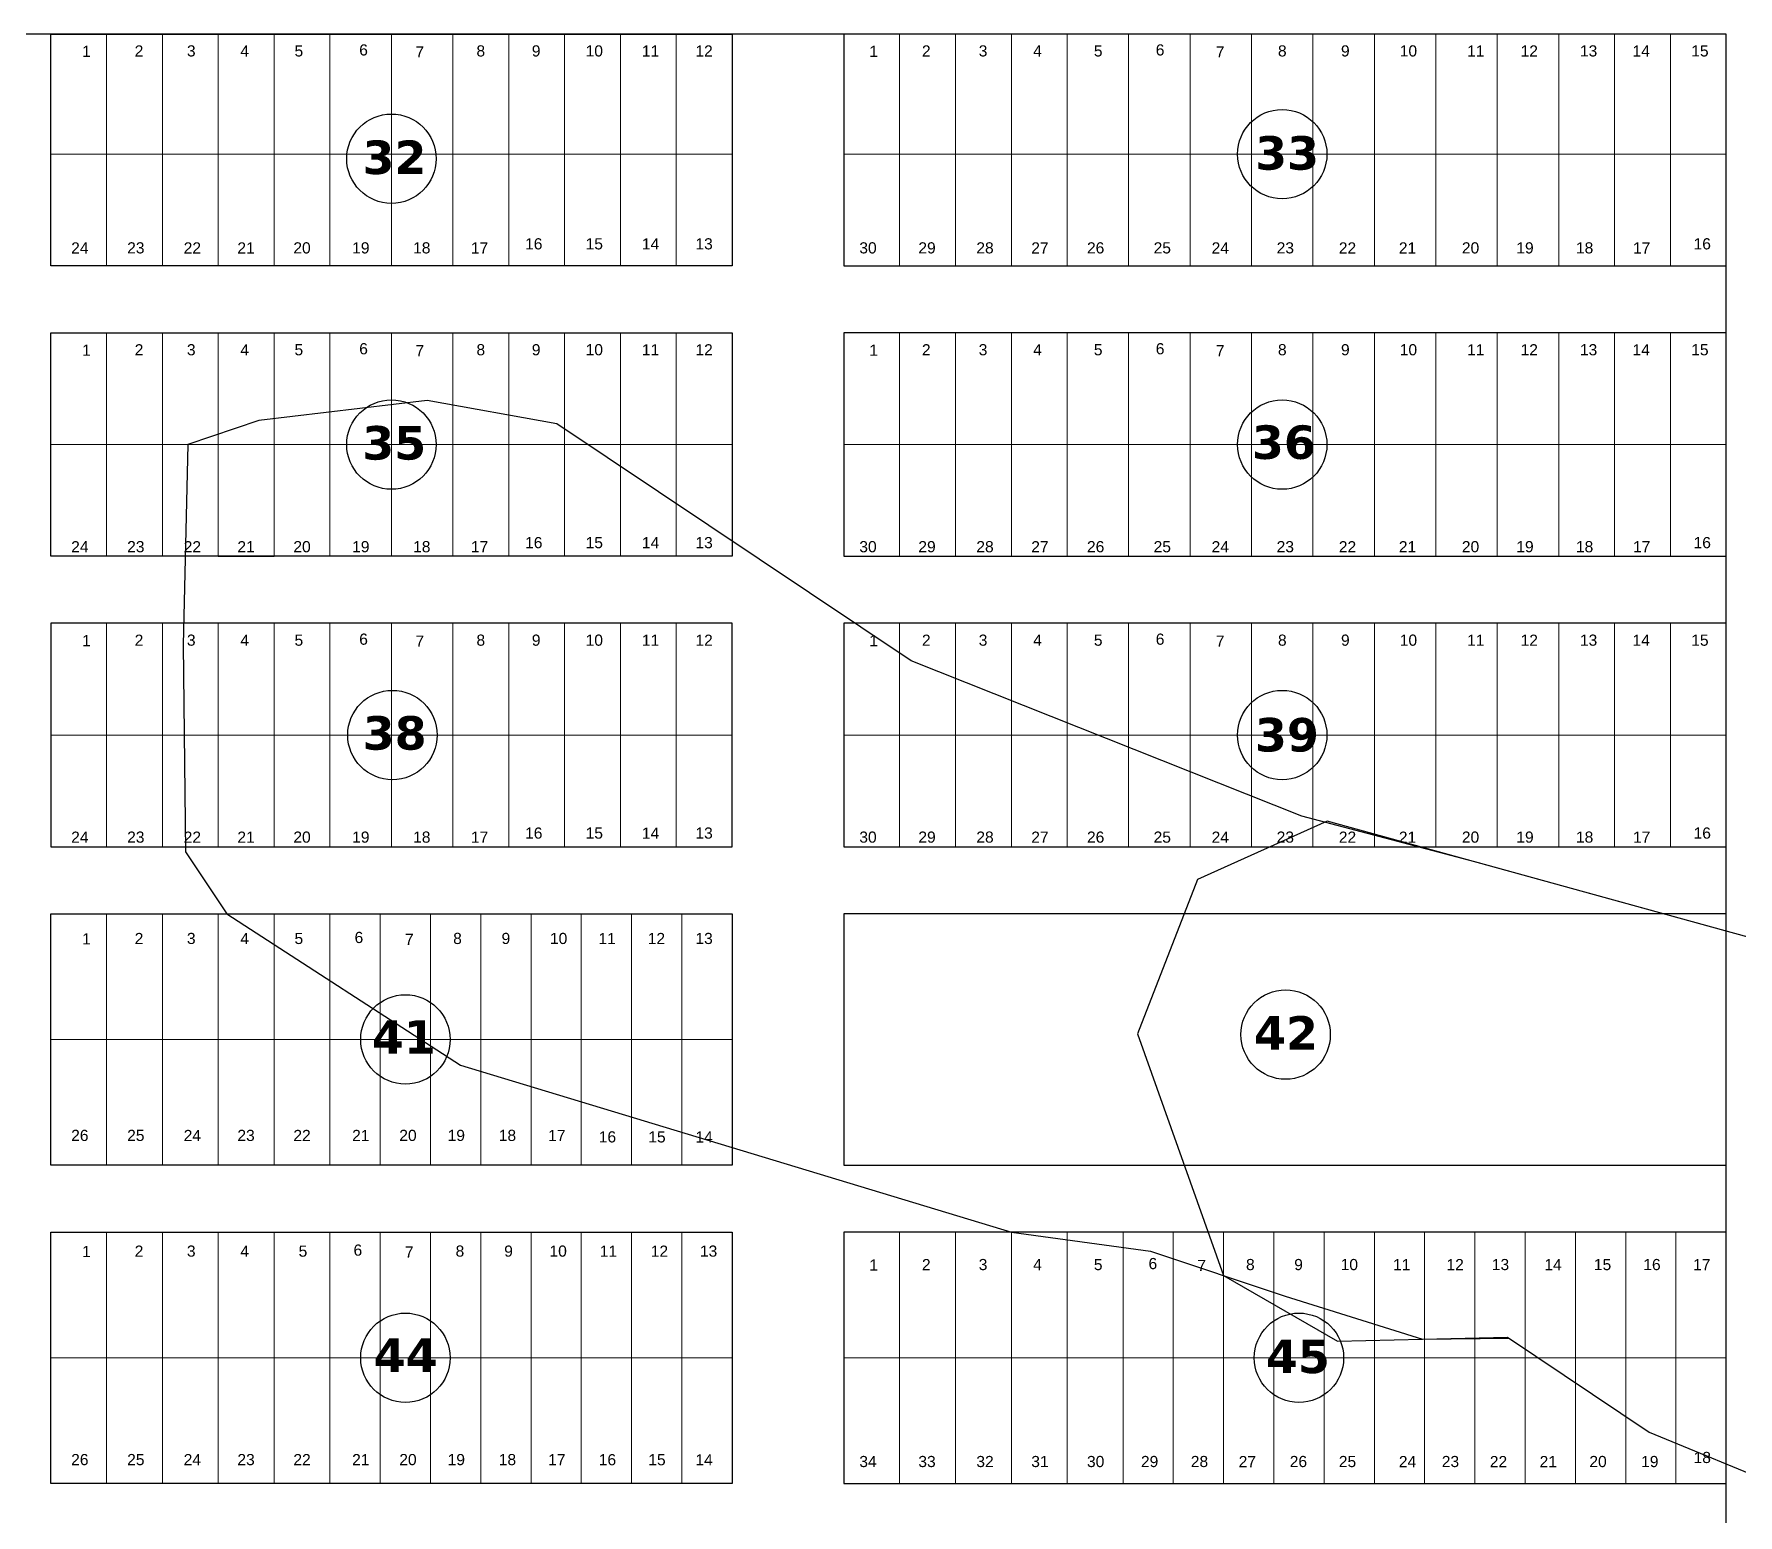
# Model space of a CAD drawing. Header units: millimetres. Extents: x 0 to 6558, y 60 to 10727.
# Drawn here: x 877 to 1182.1, y 8135 to 8400.1 of the extents above; entities that cross this region are included whole.
import ezdxf

# ---------------------------------------------------------------- set-up
doc = ezdxf.new("R2010")
doc.units = ezdxf.units.MM
for name, color, linetype, lineweight in [('0 LAGUNA', 140, 'Continuous', 30), ('0 N° DE PARCELA', 255, 'Continuous', 25), ('0 SIG - PARCELAS', 252, 'Continuous', 18)]:
    doc.layers.add(name, color=color, linetype=linetype, lineweight=lineweight)
for name, color, linetype in [('0 N° DE MANZANA', 255, 'Continuous'), ('0 SIG - CHACRAS', 253, 'Continuous'), ('0 SIG - MANZANAS', 253, 'Continuous')]:
    doc.layers.add(name, color=color, linetype=linetype)
doc.styles.get("Standard").update_dxf_attribs({"font": 'arial.ttf'})
doc.styles.add('STYLE1', font='arial.ttf')

msp = doc.modelspace()

# ---------------------------------------------------------------- linework, layer by layer
at = {"layer": '0 LAGUNA'}
for points in [[(1187.387, 8237.479), (1161.592, 8244.569), (1134.969, 8251.886), (1104.019, 8260.105), (1034.058, 8287.898), (970.598, 8330.332), (947.371, 8334.499), (917.225, 8330.936), (904.511, 8326.605), (903.665, 8290.736), (904.088, 8253.684), (911.514, 8242.605), (953.345, 8215.5), (1051.979, 8185.605), (1076.898, 8182.19), (1101.015, 8174.161), (1125.585, 8166.418), (1125.585, 8166.418), (1141.043, 8166.6)], [(1187.387, 8237.479), (1108.5, 8259.161), (1085.329, 8248.728), (1074.549, 8221.111), (1089.979, 8177.835), (1110.383, 8166.064), (1140.787, 8166.771), (1166.175, 8149.802), (1190.215, 8139.903)]]:
    msp.add_lwpolyline(points, dxfattribs=at)
at = {"layer": '0 N° DE MANZANA'}
for centre in [(940.979, 8377.795), (1100.479, 8378.605), (940.979, 8326.605), (1100.479, 8326.605), (941.154, 8274.605), (1100.479, 8274.605), (943.479, 8220.105), (1101.089, 8220.971), (943.479, 8163.105), (1103.479, 8163.105)]:
    msp.add_circle(centre, 8, dxfattribs=at)
at = {"layer": '0 N° DE PARCELA'}
msp.add_lwpolyline([(909.979, 8306.605), (919.979, 8306.605)], dxfattribs=at)
at = {"layer": '0 SIG - CHACRAS'}
msp.add_lwpolyline([(199.979, 7425.105), (1179.979, 7425.105), (1179.979, 8400.105), (199.979, 8400.105)], close=True, dxfattribs=at)
at = {"layer": '0 SIG - MANZANAS'}
for points in [[(879.979, 8400.105), (1001.979, 8400.105), (1001.979, 8358.605), (879.979, 8358.605)], [(1021.979, 8358.605), (1179.979, 8358.605), (1179.979, 8400.105), (1021.979, 8400.105)], [(879.979, 8346.605), (1001.979, 8346.605), (1001.979, 8306.605), (879.979, 8306.605)], [(1021.979, 8306.605), (1179.979, 8306.605), (1179.979, 8346.605), (1021.979, 8346.605)], [(879.979, 8254.605), (1001.979, 8254.605), (1001.979, 8294.605), (879.979, 8294.605)], [(1021.979, 8254.605), (1179.979, 8254.605), (1179.979, 8294.605), (1021.979, 8294.605)], [(879.979, 8242.605), (1001.979, 8242.605), (1001.979, 8197.605), (879.979, 8197.605)], [(1021.979, 8197.605), (1179.979, 8197.605), (1179.979, 8242.605), (1021.979, 8242.605)], [(879.979, 8185.605), (1001.979, 8185.605), (1001.979, 8140.605), (879.979, 8140.605)], [(1021.979, 8140.605), (1179.979, 8140.605), (1179.979, 8185.605), (1021.979, 8185.605)]]:
    msp.add_lwpolyline(points, close=True, dxfattribs=at)
at = {"layer": '0 SIG - PARCELAS'}
for points in [[(889.979, 8378.605), (879.979, 8378.605), (879.979, 8400.105), (889.979, 8400.105)], [(899.979, 8378.605), (889.979, 8378.605), (889.979, 8400.105), (899.979, 8400.105)], [(909.979, 8378.605), (899.979, 8378.605), (899.979, 8400.105), (909.979, 8400.105)], [(919.979, 8378.605), (909.979, 8378.605), (909.979, 8400.105), (919.979, 8400.105)], [(929.979, 8378.605), (919.979, 8378.605), (919.979, 8400.105), (929.979, 8400.105)], [(940.979, 8378.605), (929.979, 8378.605), (929.979, 8400.105), (940.979, 8400.105)], [(940.979, 8400.105), (951.979, 8400.105), (951.979, 8378.605), (940.979, 8378.605)], [(961.979, 8378.605), (951.979, 8378.605), (951.979, 8400.105), (961.979, 8400.105)], [(971.979, 8378.605), (961.979, 8378.605), (961.979, 8400.105), (971.979, 8400.105)], [(981.979, 8378.605), (971.979, 8378.605), (971.979, 8400.105), (981.979, 8400.105)], [(991.979, 8378.605), (981.979, 8378.605), (981.979, 8400.105), (991.979, 8400.105)], [(1001.979, 8378.605), (991.979, 8378.605), (991.979, 8400.105), (1001.979, 8400.105)], [(1031.979, 8378.605), (1021.979, 8378.605), (1021.979, 8400.105), (1031.979, 8400.105)], [(1041.979, 8378.605), (1031.979, 8378.605), (1031.979, 8400.105), (1041.979, 8400.105)], [(1051.979, 8378.605), (1041.979, 8378.605), (1041.979, 8400.105), (1051.979, 8400.105)], [(1061.979, 8378.605), (1051.979, 8378.605), (1051.979, 8400.105), (1061.979, 8400.105)], [(1072.979, 8378.605), (1061.979, 8378.605), (1061.979, 8400.105), (1072.979, 8400.105)], [(1083.979, 8378.605), (1072.979, 8378.605), (1072.979, 8400.105), (1083.979, 8400.105)], [(1094.979, 8378.605), (1083.979, 8378.605), (1083.979, 8400.105), (1094.979, 8400.105)], [(1105.979, 8378.605), (1094.979, 8378.605), (1094.979, 8400.105), (1105.979, 8400.105)], [(1116.979, 8378.605), (1105.979, 8378.605), (1105.979, 8400.105), (1116.979, 8400.105)], [(1127.979, 8378.605), (1116.979, 8378.605), (1116.979, 8400.105), (1127.979, 8400.105)], [(1138.979, 8378.605), (1127.979, 8378.605), (1127.979, 8400.105), (1138.979, 8400.105)], [(1149.979, 8378.605), (1138.979, 8378.605), (1138.979, 8400.105), (1149.979, 8400.105)], [(1159.979, 8378.605), (1149.979, 8378.605), (1149.979, 8400.105), (1159.979, 8400.105)], [(1169.979, 8378.605), (1159.979, 8378.605), (1159.979, 8400.105), (1169.979, 8400.105)], [(1179.979, 8378.605), (1169.979, 8378.605), (1169.979, 8400.105), (1179.979, 8400.105)], [(879.979, 8358.605), (889.979, 8358.605), (889.979, 8378.605), (879.979, 8378.605)], [(889.979, 8358.605), (899.979, 8358.605), (899.979, 8378.605), (889.979, 8378.605)], [(899.979, 8358.605), (909.979, 8358.605), (909.979, 8378.605), (899.979, 8378.605)], [(909.979, 8358.605), (919.979, 8358.605), (919.979, 8378.605), (909.979, 8378.605)], [(919.979, 8358.605), (929.979, 8358.605), (929.979, 8378.605), (919.979, 8378.605)], [(929.979, 8358.605), (940.979, 8358.605), (940.979, 8378.605), (929.979, 8378.605)], [(940.979, 8358.605), (951.979, 8358.605), (951.979, 8378.605), (940.979, 8378.605)], [(951.979, 8358.605), (961.979, 8358.605), (961.979, 8378.605), (951.979, 8378.605)], [(961.979, 8358.605), (971.979, 8358.605), (971.979, 8378.605), (961.979, 8378.605)], [(971.979, 8358.605), (981.979, 8358.605), (981.979, 8378.605), (971.979, 8378.605)], [(981.979, 8358.605), (991.979, 8358.605), (991.979, 8378.605), (981.979, 8378.605)], [(991.979, 8358.605), (1001.979, 8358.605), (1001.979, 8378.605), (991.979, 8378.605)], [(1021.979, 8358.605), (1031.979, 8358.605), (1031.979, 8378.605), (1021.979, 8378.605)], [(1031.979, 8358.605), (1041.979, 8358.605), (1041.979, 8378.605), (1031.979, 8378.605)], [(1041.979, 8358.605), (1051.979, 8358.605), (1051.979, 8378.605), (1041.979, 8378.605)], [(1051.979, 8358.605), (1061.979, 8358.605), (1061.979, 8378.605), (1051.979, 8378.605)], [(1061.979, 8358.605), (1072.979, 8358.605), (1072.979, 8378.605), (1061.979, 8378.605)], [(1072.979, 8358.605), (1083.979, 8358.605), (1083.979, 8378.605), (1072.979, 8378.605)], [(1083.979, 8358.605), (1094.979, 8358.605), (1094.979, 8378.605), (1083.979, 8378.605)], [(1094.979, 8358.605), (1105.979, 8358.605), (1105.979, 8378.605), (1094.979, 8378.605)], [(1105.979, 8358.605), (1116.979, 8358.605), (1116.979, 8378.605), (1105.979, 8378.605)], [(1116.979, 8358.605), (1127.979, 8358.605), (1127.979, 8378.605), (1116.979, 8378.605)], [(1127.979, 8358.605), (1138.979, 8358.605), (1138.979, 8378.605), (1127.979, 8378.605)], [(1138.979, 8358.605), (1149.979, 8358.605), (1149.979, 8378.605), (1138.979, 8378.605)], [(1149.979, 8358.605), (1159.979, 8358.605), (1159.979, 8378.605), (1149.979, 8378.605)], [(1159.979, 8358.605), (1169.979, 8358.605), (1169.979, 8378.605), (1159.979, 8378.605)], [(1169.979, 8358.605), (1179.979, 8358.605), (1179.979, 8378.605), (1169.979, 8378.605)], [(879.979, 8326.605), (889.979, 8326.605), (889.979, 8346.605), (879.979, 8346.605)], [(889.979, 8326.605), (899.979, 8326.605), (899.979, 8346.605), (889.979, 8346.605)], [(899.979, 8326.605), (909.979, 8326.605), (909.979, 8346.605), (899.979, 8346.605)], [(909.979, 8326.605), (919.979, 8326.605), (919.979, 8346.605), (909.979, 8346.605)], [(919.979, 8326.605), (929.979, 8326.605), (929.979, 8346.605), (919.979, 8346.605)], [(929.979, 8326.605), (940.979, 8326.605), (940.979, 8346.605), (929.979, 8346.605)], [(940.979, 8326.605), (951.979, 8326.605), (951.979, 8346.605), (940.979, 8346.605)], [(951.979, 8326.605), (961.979, 8326.605), (961.979, 8346.605), (951.979, 8346.605)], [(961.979, 8326.605), (971.979, 8326.605), (971.979, 8346.605), (961.979, 8346.605)], [(971.979, 8326.605), (981.979, 8326.605), (981.979, 8346.605), (971.979, 8346.605)], [(981.979, 8326.605), (991.979, 8326.605), (991.979, 8346.605), (981.979, 8346.605)], [(991.979, 8326.605), (1001.979, 8326.605), (1001.979, 8346.605), (991.979, 8346.605)], [(1021.979, 8326.605), (1031.979, 8326.605), (1031.979, 8346.605), (1021.979, 8346.605)], [(1031.979, 8326.605), (1041.979, 8326.605), (1041.979, 8346.605), (1031.979, 8346.605)], [(1041.979, 8326.605), (1051.979, 8326.605), (1051.979, 8346.605), (1041.979, 8346.605)], [(1051.979, 8326.605), (1061.979, 8326.605), (1061.979, 8346.605), (1051.979, 8346.605)], [(1061.979, 8326.605), (1072.979, 8326.605), (1072.979, 8346.605), (1061.979, 8346.605)], [(1072.979, 8326.605), (1083.979, 8326.605), (1083.979, 8346.605), (1072.979, 8346.605)], [(1083.979, 8326.605), (1094.979, 8326.605), (1094.979, 8346.605), (1083.979, 8346.605)], [(1094.979, 8326.605), (1105.979, 8326.605), (1105.979, 8346.605), (1094.979, 8346.605)], [(1105.979, 8326.605), (1116.979, 8326.605), (1116.979, 8346.605), (1105.979, 8346.605)], [(1116.979, 8326.605), (1127.979, 8326.605), (1127.979, 8346.605), (1116.979, 8346.605)], [(1127.979, 8326.605), (1138.979, 8326.605), (1138.979, 8346.605), (1127.979, 8346.605)], [(1138.979, 8326.605), (1149.979, 8326.605), (1149.979, 8346.605), (1138.979, 8346.605)], [(1149.979, 8326.605), (1159.979, 8326.605), (1159.979, 8346.605), (1149.979, 8346.605)], [(1159.979, 8326.605), (1169.979, 8326.605), (1169.979, 8346.605), (1159.979, 8346.605)], [(1169.979, 8326.605), (1179.979, 8326.605), (1179.979, 8346.605), (1169.979, 8346.605)], [(879.979, 8306.605), (889.979, 8306.605), (889.979, 8326.605), (879.979, 8326.605)], [(889.979, 8306.605), (899.979, 8306.605), (899.979, 8326.605), (889.979, 8326.605)], [(899.979, 8306.605), (909.979, 8306.605), (909.979, 8326.605), (899.979, 8326.605)], [(919.979, 8306.605), (929.979, 8306.605), (929.979, 8326.605), (919.979, 8326.605)], [(929.979, 8306.605), (940.979, 8306.605), (940.979, 8326.605), (929.979, 8326.605)], [(940.979, 8306.605), (951.979, 8306.605), (951.979, 8326.605), (940.979, 8326.605)], [(951.979, 8306.605), (961.979, 8306.605), (961.979, 8326.605), (951.979, 8326.605)], [(961.979, 8306.605), (971.979, 8306.605), (971.979, 8326.605), (961.979, 8326.605)], [(971.979, 8306.605), (981.979, 8306.605), (981.979, 8326.605), (971.979, 8326.605)], [(981.979, 8306.605), (991.979, 8306.605), (991.979, 8326.605), (981.979, 8326.605)], [(991.979, 8306.605), (1001.979, 8306.605), (1001.979, 8326.605), (991.979, 8326.605)], [(1021.979, 8306.605), (1031.979, 8306.605), (1031.979, 8326.605), (1021.979, 8326.605)], [(1031.979, 8306.605), (1041.979, 8306.605), (1041.979, 8326.605), (1031.979, 8326.605)], [(1041.979, 8306.605), (1051.979, 8306.605), (1051.979, 8326.605), (1041.979, 8326.605)], [(1051.979, 8306.605), (1061.979, 8306.605), (1061.979, 8326.605), (1051.979, 8326.605)], [(1061.979, 8306.605), (1072.979, 8306.605), (1072.979, 8326.605), (1061.979, 8326.605)], [(1072.979, 8306.605), (1083.979, 8306.605), (1083.979, 8326.605), (1072.979, 8326.605)], [(1083.979, 8306.605), (1094.979, 8306.605), (1094.979, 8326.605), (1083.979, 8326.605)], [(1094.979, 8306.605), (1105.979, 8306.605), (1105.979, 8326.605), (1094.979, 8326.605)], [(1105.979, 8306.605), (1116.979, 8306.605), (1116.979, 8326.605), (1105.979, 8326.605)], [(1116.979, 8306.605), (1127.979, 8306.605), (1127.979, 8326.605), (1116.979, 8326.605)], [(1127.979, 8306.605), (1138.979, 8306.605), (1138.979, 8326.605), (1127.979, 8326.605)], [(1138.979, 8306.605), (1149.979, 8306.605), (1149.979, 8326.605), (1138.979, 8326.605)], [(1149.979, 8306.605), (1159.979, 8306.605), (1159.979, 8326.605), (1149.979, 8326.605)], [(1159.979, 8306.605), (1169.979, 8306.605), (1169.979, 8326.605), (1159.979, 8326.605)], [(1169.979, 8306.605), (1179.979, 8306.605), (1179.979, 8326.605), (1169.979, 8326.605)], [(879.979, 8274.605), (889.979, 8274.605), (889.979, 8294.605), (879.979, 8294.605)], [(889.979, 8274.605), (899.979, 8274.605), (899.979, 8294.605), (889.979, 8294.605)], [(899.979, 8274.605), (909.979, 8274.605), (909.979, 8294.605), (899.979, 8294.605)], [(909.979, 8274.605), (919.979, 8274.605), (919.979, 8294.605), (909.979, 8294.605)], [(919.979, 8274.605), (929.979, 8274.605), (929.979, 8294.605), (919.979, 8294.605)], [(929.979, 8274.605), (940.979, 8274.605), (940.979, 8294.605), (929.979, 8294.605)], [(940.979, 8274.605), (951.979, 8274.605), (951.979, 8294.605), (940.979, 8294.605)], [(951.979, 8274.605), (961.979, 8274.605), (961.979, 8294.605), (951.979, 8294.605)], [(961.979, 8274.605), (971.979, 8274.605), (971.979, 8294.605), (961.979, 8294.605)], [(971.979, 8274.605), (981.979, 8274.605), (981.979, 8294.605), (971.979, 8294.605)], [(981.979, 8274.605), (991.979, 8274.605), (991.979, 8294.605), (981.979, 8294.605)], [(991.979, 8274.605), (1001.979, 8274.605), (1001.979, 8294.605), (991.979, 8294.605)], [(1021.979, 8274.605), (1031.979, 8274.605), (1031.979, 8294.605), (1021.979, 8294.605)], [(1031.979, 8274.605), (1041.979, 8274.605), (1041.979, 8294.605), (1031.979, 8294.605)], [(1041.979, 8274.605), (1051.979, 8274.605), (1051.979, 8294.605), (1041.979, 8294.605)], [(1051.979, 8274.605), (1061.979, 8274.605), (1061.979, 8294.605), (1051.979, 8294.605)], [(1061.979, 8274.605), (1072.979, 8274.605), (1072.979, 8294.605), (1061.979, 8294.605)], [(1072.979, 8274.605), (1083.979, 8274.605), (1083.979, 8294.605), (1072.979, 8294.605)], [(1083.979, 8274.605), (1094.979, 8274.605), (1094.979, 8294.605), (1083.979, 8294.605)], [(1094.979, 8274.605), (1105.979, 8274.605), (1105.979, 8294.605), (1094.979, 8294.605)], [(1105.979, 8274.605), (1116.979, 8274.605), (1116.979, 8294.605), (1105.979, 8294.605)], [(1116.979, 8274.605), (1127.979, 8274.605), (1127.979, 8294.605), (1116.979, 8294.605)], [(1127.979, 8274.605), (1138.979, 8274.605), (1138.979, 8294.605), (1127.979, 8294.605)], [(1138.979, 8274.605), (1149.979, 8274.605), (1149.979, 8294.605), (1138.979, 8294.605)], [(1149.979, 8274.605), (1159.979, 8274.605), (1159.979, 8294.605), (1149.979, 8294.605)], [(1159.979, 8274.605), (1169.979, 8274.605), (1169.979, 8294.605), (1159.979, 8294.605)], [(1169.979, 8274.605), (1179.979, 8274.605), (1179.979, 8294.605), (1169.979, 8294.605)], [(879.979, 8254.605), (889.979, 8254.605), (889.979, 8274.605), (879.979, 8274.605)], [(889.979, 8254.605), (899.979, 8254.605), (899.979, 8274.605), (889.979, 8274.605)], [(899.979, 8254.605), (909.979, 8254.605), (909.979, 8274.605), (899.979, 8274.605)], [(909.979, 8254.605), (919.979, 8254.605), (919.979, 8274.605), (909.979, 8274.605)], [(919.979, 8254.605), (929.979, 8254.605), (929.979, 8274.605), (919.979, 8274.605)], [(929.979, 8254.605), (940.979, 8254.605), (940.979, 8274.605), (929.979, 8274.605)], [(940.979, 8254.605), (951.979, 8254.605), (951.979, 8274.605), (940.979, 8274.605)], [(951.979, 8254.605), (961.979, 8254.605), (961.979, 8274.605), (951.979, 8274.605)], [(961.979, 8254.605), (971.979, 8254.605), (971.979, 8274.605), (961.979, 8274.605)], [(971.979, 8254.605), (981.979, 8254.605), (981.979, 8274.605), (971.979, 8274.605)], [(981.979, 8254.605), (991.979, 8254.605), (991.979, 8274.605), (981.979, 8274.605)], [(991.979, 8254.605), (1001.979, 8254.605), (1001.979, 8274.605), (991.979, 8274.605)], [(1021.979, 8254.605), (1031.979, 8254.605), (1031.979, 8274.605), (1021.979, 8274.605)], [(1031.979, 8254.605), (1041.979, 8254.605), (1041.979, 8274.605), (1031.979, 8274.605)], [(1041.979, 8254.605), (1051.979, 8254.605), (1051.979, 8274.605), (1041.979, 8274.605)], [(1051.979, 8254.605), (1061.979, 8254.605), (1061.979, 8274.605), (1051.979, 8274.605)], [(1061.979, 8254.605), (1072.979, 8254.605), (1072.979, 8274.605), (1061.979, 8274.605)], [(1072.979, 8254.605), (1083.979, 8254.605), (1083.979, 8274.605), (1072.979, 8274.605)], [(1083.979, 8254.605), (1094.979, 8254.605), (1094.979, 8274.605), (1083.979, 8274.605)], [(1094.979, 8254.605), (1105.979, 8254.605), (1105.979, 8274.605), (1094.979, 8274.605)], [(1105.979, 8254.605), (1116.979, 8254.605), (1116.979, 8274.605), (1105.979, 8274.605)], [(1116.979, 8254.605), (1127.979, 8254.605), (1127.979, 8274.605), (1116.979, 8274.605)], [(1127.979, 8254.605), (1138.979, 8254.605), (1138.979, 8274.605), (1127.979, 8274.605)], [(1138.979, 8254.605), (1149.979, 8254.605), (1149.979, 8274.605), (1138.979, 8274.605)], [(1149.979, 8254.605), (1159.979, 8254.605), (1159.979, 8274.605), (1149.979, 8274.605)], [(1159.979, 8254.605), (1169.979, 8254.605), (1169.979, 8274.605), (1159.979, 8274.605)], [(1169.979, 8254.605), (1179.979, 8254.605), (1179.979, 8274.605), (1169.979, 8274.605)], [(879.979, 8220.105), (889.979, 8220.105), (889.979, 8242.605), (879.979, 8242.605)], [(889.979, 8220.105), (899.979, 8220.105), (899.979, 8242.605), (889.979, 8242.605)], [(899.979, 8220.105), (909.979, 8220.105), (909.979, 8242.605), (899.979, 8242.605)], [(909.979, 8220.105), (919.979, 8220.105), (919.979, 8242.605), (909.979, 8242.605)], [(919.979, 8220.105), (929.979, 8220.105), (929.979, 8242.605), (919.979, 8242.605)], [(929.979, 8220.105), (938.979, 8220.105), (938.979, 8242.605), (929.979, 8242.605)], [(938.979, 8220.105), (947.979, 8220.105), (947.979, 8242.605), (938.979, 8242.605)], [(947.979, 8220.105), (956.979, 8220.105), (956.979, 8242.605), (947.979, 8242.605)], [(956.979, 8220.105), (965.979, 8220.105), (965.979, 8242.605), (956.979, 8242.605)], [(965.979, 8220.105), (974.979, 8220.105), (974.979, 8242.605), (965.979, 8242.605)], [(974.979, 8220.105), (983.979, 8220.105), (983.979, 8242.605), (974.979, 8242.605)], [(983.979, 8220.105), (992.979, 8220.105), (992.979, 8242.605), (983.979, 8242.605)], [(992.979, 8220.105), (1001.979, 8220.105), (1001.979, 8242.605), (992.979, 8242.605)], [(1021.979, 8197.605), (1179.979, 8197.605), (1179.979, 8242.605), (1021.979, 8242.605)], [(879.979, 8197.605), (889.979, 8197.605), (889.979, 8220.105), (879.979, 8220.105)], [(889.979, 8197.605), (899.979, 8197.605), (899.979, 8220.105), (889.979, 8220.105)], [(899.979, 8197.605), (909.979, 8197.605), (909.979, 8220.105), (899.979, 8220.105)], [(909.979, 8197.605), (919.979, 8197.605), (919.979, 8220.105), (909.979, 8220.105)], [(919.979, 8197.605), (929.979, 8197.605), (929.979, 8220.105), (919.979, 8220.105)], [(929.979, 8197.605), (938.979, 8197.605), (938.979, 8220.105), (929.979, 8220.105)], [(938.979, 8197.605), (947.979, 8197.605), (947.979, 8220.105), (938.979, 8220.105)], [(947.979, 8197.605), (956.979, 8197.605), (956.979, 8220.105), (947.979, 8220.105)], [(956.979, 8197.605), (965.979, 8197.605), (965.979, 8220.105), (956.979, 8220.105)], [(965.979, 8197.605), (974.979, 8197.605), (974.979, 8220.105), (965.979, 8220.105)], [(974.979, 8197.605), (983.979, 8197.605), (983.979, 8220.105), (974.979, 8220.105)], [(983.979, 8197.605), (992.979, 8197.605), (992.979, 8220.105), (983.979, 8220.105)], [(992.979, 8197.605), (1001.979, 8197.605), (1001.979, 8220.105), (992.979, 8220.105)], [(879.979, 8163.105), (889.979, 8163.105), (889.979, 8185.605), (879.979, 8185.605)], [(889.979, 8163.105), (899.979, 8163.105), (899.979, 8185.605), (889.979, 8185.605)], [(899.979, 8163.105), (909.979, 8163.105), (909.979, 8185.605), (899.979, 8185.605)], [(909.979, 8163.105), (919.979, 8163.105), (919.979, 8185.605), (909.979, 8185.605)], [(919.979, 8163.105), (929.979, 8163.105), (929.979, 8185.605), (919.979, 8185.605)], [(929.979, 8163.105), (938.979, 8163.105), (938.979, 8185.605), (929.979, 8185.605)], [(938.979, 8163.105), (947.979, 8163.105), (947.979, 8185.605), (938.979, 8185.605)], [(947.979, 8163.105), (956.979, 8163.105), (956.979, 8185.605), (947.979, 8185.605)], [(956.979, 8163.105), (965.979, 8163.105), (965.979, 8185.605), (956.979, 8185.605)], [(965.979, 8163.105), (974.979, 8163.105), (974.979, 8185.605), (965.979, 8185.605)], [(974.979, 8163.105), (983.979, 8163.105), (983.979, 8185.605), (974.979, 8185.605)], [(983.979, 8163.105), (992.979, 8163.105), (992.979, 8185.605), (983.979, 8185.605)], [(992.979, 8163.105), (1001.979, 8163.105), (1001.979, 8185.605), (992.979, 8185.605)], [(1021.979, 8163.105), (1031.979, 8163.105), (1031.979, 8185.605), (1021.979, 8185.605)], [(1031.979, 8163.105), (1041.979, 8163.105), (1041.979, 8185.605), (1031.979, 8185.605)], [(1041.979, 8163.105), (1051.979, 8163.105), (1051.979, 8185.605), (1041.979, 8185.605)], [(1051.979, 8163.105), (1061.979, 8163.105), (1061.979, 8185.605), (1051.979, 8185.605)], [(1061.979, 8163.105), (1071.979, 8163.105), (1071.979, 8185.605), (1061.979, 8185.605)], [(1071.979, 8163.105), (1080.979, 8163.105), (1080.979, 8185.605), (1071.979, 8185.605)], [(1080.979, 8163.105), (1089.979, 8163.105), (1089.979, 8185.605), (1080.979, 8185.605)], [(1089.979, 8163.105), (1098.979, 8163.105), (1098.979, 8185.605), (1089.979, 8185.605)], [(1098.979, 8163.105), (1107.979, 8163.105), (1107.979, 8185.605), (1098.979, 8185.605)], [(1107.979, 8163.105), (1116.979, 8163.105), (1116.979, 8185.605), (1107.979, 8185.605)], [(1116.979, 8163.105), (1125.979, 8163.105), (1125.979, 8185.605), (1116.979, 8185.605)], [(1125.979, 8163.105), (1134.979, 8163.105), (1134.979, 8185.605), (1125.979, 8185.605)], [(1134.979, 8163.105), (1143.979, 8163.105), (1143.979, 8185.605), (1134.979, 8185.605)], [(1143.979, 8163.105), (1152.979, 8163.105), (1152.979, 8185.605), (1143.979, 8185.605)], [(1152.979, 8163.105), (1161.979, 8163.105), (1161.979, 8185.605), (1152.979, 8185.605)], [(1161.979, 8163.105), (1170.979, 8163.105), (1170.979, 8185.605), (1161.979, 8185.605)], [(1170.979, 8163.105), (1179.979, 8163.105), (1179.979, 8185.605), (1170.979, 8185.605)], [(879.979, 8140.605), (889.979, 8140.605), (889.979, 8163.105), (879.979, 8163.105)], [(889.979, 8140.605), (899.979, 8140.605), (899.979, 8163.105), (889.979, 8163.105)], [(899.979, 8140.605), (909.979, 8140.605), (909.979, 8163.105), (899.979, 8163.105)], [(909.979, 8140.605), (919.979, 8140.605), (919.979, 8163.105), (909.979, 8163.105)], [(919.979, 8140.605), (929.979, 8140.605), (929.979, 8163.105), (919.979, 8163.105)], [(929.979, 8140.605), (938.979, 8140.605), (938.979, 8163.105), (929.979, 8163.105)], [(938.979, 8140.605), (947.979, 8140.605), (947.979, 8163.105), (938.979, 8163.105)], [(947.979, 8140.605), (956.979, 8140.605), (956.979, 8163.105), (947.979, 8163.105)], [(956.979, 8140.605), (965.979, 8140.605), (965.979, 8163.105), (956.979, 8163.105)], [(965.979, 8140.605), (974.979, 8140.605), (974.979, 8163.105), (965.979, 8163.105)], [(974.979, 8140.605), (983.979, 8140.605), (983.979, 8163.105), (974.979, 8163.105)], [(983.979, 8140.605), (992.979, 8140.605), (992.979, 8163.105), (983.979, 8163.105)], [(992.979, 8140.605), (1001.979, 8140.605), (1001.979, 8163.105), (992.979, 8163.105)], [(1021.979, 8140.605), (1031.979, 8140.605), (1031.979, 8163.105), (1021.979, 8163.105)], [(1031.979, 8140.605), (1041.979, 8140.605), (1041.979, 8163.105), (1031.979, 8163.105)], [(1041.979, 8140.605), (1051.979, 8140.605), (1051.979, 8163.105), (1041.979, 8163.105)], [(1051.979, 8140.605), (1061.979, 8140.605), (1061.979, 8163.105), (1051.979, 8163.105)], [(1061.979, 8140.605), (1071.979, 8140.605), (1071.979, 8163.105), (1061.979, 8163.105)], [(1071.979, 8140.605), (1080.979, 8140.605), (1080.979, 8163.105), (1071.979, 8163.105)], [(1080.979, 8140.605), (1089.979, 8140.605), (1089.979, 8163.105), (1080.979, 8163.105)], [(1089.979, 8140.605), (1098.979, 8140.605), (1098.979, 8163.105), (1089.979, 8163.105)], [(1098.979, 8140.605), (1107.979, 8140.605), (1107.979, 8163.105), (1098.979, 8163.105)], [(1107.979, 8140.605), (1116.979, 8140.605), (1116.979, 8163.105), (1107.979, 8163.105)], [(1116.979, 8140.605), (1125.979, 8140.605), (1125.979, 8163.105), (1116.979, 8163.105)], [(1125.979, 8140.605), (1134.979, 8140.605), (1134.979, 8163.105), (1125.979, 8163.105)], [(1134.979, 8140.605), (1143.979, 8140.605), (1143.979, 8163.105), (1134.979, 8163.105)], [(1143.979, 8140.605), (1152.979, 8140.605), (1152.979, 8163.105), (1143.979, 8163.105)], [(1152.979, 8140.605), (1161.979, 8140.605), (1161.979, 8163.105), (1152.979, 8163.105)], [(1161.979, 8140.605), (1170.979, 8140.605), (1170.979, 8163.105), (1161.979, 8163.105)], [(1170.979, 8140.605), (1179.979, 8140.605), (1179.979, 8163.105), (1170.979, 8163.105)]]:
    msp.add_lwpolyline(points, close=True, dxfattribs=at)

# ---------------------------------------------------------------- texts
at = {"layer": '0 N° DE MANZANA', "char_height": 6, "attachment_point": 4}
for s, insert in [('{\\fVerdana|b1|i0|c0|p34;32}', (935.792, 8377.991)), ('{\\fVerdana|b1|i0|c0|p34;33}', (1095.621, 8378.775)), ('{\\fVerdana|b1|i0|c0|p34;35}', (935.751, 8326.869)), ('{\\fVerdana|b1|i0|c0|p34;36}', (1095.043, 8326.987)), ('{\\fVerdana|b1|i0|c0|p34;38}', (935.829, 8274.932)), ('{\\fVerdana|b1|i0|c0|p34;39}', (1095.592, 8274.605)), ('{\\fVerdana|b1|i0|c0|p34;41}', (937.476, 8220.547)), ('{\\fVerdana|b1|i0|c0|p34;42}', (1095.422, 8221.274)), ('{\\fVerdana|b1|i0|c0|p34;44}', (937.799, 8163.568)), ('{\\fVerdana|b1|i0|c0|p34;45}', (1097.562, 8163.309))]:
    msp.add_mtext(s, dxfattribs=dict(at, insert=insert))
at = {"layer": '0 N° DE PARCELA', "char_height": 2, "attachment_point": 4, "style": 'STYLE1'}
for s, insert in [('1', (885.578, 8397.012)), ('2', (895.008, 8397.078)), ('3', (904.362, 8397.078)), ('4', (913.929, 8397.078)), ('5', (923.625, 8397.078)), ('6', (935.211, 8397.254)), ('7', (945.281, 8396.917)), ('8', (956.201, 8397.078)), ('9', (966.115, 8397.078)), ('10', (975.748, 8397.078)), ('11', (985.827, 8397.078)), ('12', (995.408, 8397.078)), ('1', (1026.538, 8397.012)), ('2', (1035.967, 8397.078)), ('3', (1046.133, 8397.078)), ('4', (1055.881, 8397.078)), ('5', (1066.75, 8397.078)), ('6', (1077.832, 8397.254)), ('7', (1088.598, 8396.917)), ('8', (1099.715, 8397.078)), ('9', (1110.997, 8397.078)), ('10', (1121.527, 8397.078)), ('11', (1133.577, 8397.078)), ('12', (1143.158, 8397.078)), ('13', (1153.782, 8397.078)), ('14', (1163.192, 8397.078)), ('15', (1173.715, 8397.078)), ('24', (883.634, 8361.814)), ('23', (893.659, 8361.814)), ('22', (903.779, 8361.814)), ('21', (913.392, 8361.814)), ('20', (923.418, 8361.814)), ('{\\fArial|b0|i0|c238|p34;1}9', (933.944, 8361.814)), ('{\\fArial|b0|i0|c238|p34;1}8', (944.86, 8361.814)), ('17', (955.211, 8361.814)), ('{\\fArial|b0|i0|c238|p34;1}6', (964.907, 8362.537)), ('{\\fArial|b0|i0|c238|p34;1}5', (975.748, 8362.537)), ('{\\fArial|b0|i0|c238|p34;1}4', (985.827, 8362.537)), ('{\\fArial|b0|i0|c238|p34;1}3', (995.408, 8362.537)), ('30', (1024.755, 8361.814)), ('{\\fArial|b0|i0|c238|p34;2}9', (1035.322, 8361.814)), ('{\\fArial|b0|i0|c238|p34;2}8', (1045.706, 8361.814)), ('{\\fArial|b0|i0|c238|p34;2}7', (1055.543, 8361.814)), ('{\\fArial|b0|i0|c238|p34;2}6', (1065.517, 8361.814)), ('{\\fArial|b0|i0|c238|p34;2}5', (1077.45, 8361.814)), ('24', (1087.834, 8361.814)), ('23', (1099.48, 8361.814)), ('22', (1110.613, 8361.814)), ('21', (1121.362, 8361.814)), ('20', (1132.644, 8361.814)), ('{\\fArial|b0|i0|c238|p34;1}9', (1142.388, 8361.814)), ('{\\fArial|b0|i0|c238|p34;1}8', (1153.07, 8361.814)), ('17', (1163.283, 8361.814)), ('{\\fArial|b0|i0|c238|p34;1}6', (1174.133, 8362.537)), ('1', (885.578, 8343.512)), ('2', (895.008, 8343.578)), ('3', (904.362, 8343.578)), ('4', (913.929, 8343.578)), ('5', (923.625, 8343.578)), ('6', (935.211, 8343.754)), ('7', (945.281, 8343.417)), ('8', (956.201, 8343.578)), ('9', (966.115, 8343.578)), ('10', (975.748, 8343.578)), ('11', (985.827, 8343.578)), ('12', (995.408, 8343.578)), ('1', (1026.538, 8343.512)), ('2', (1035.967, 8343.578)), ('3', (1046.133, 8343.578)), ('4', (1055.881, 8343.578)), ('5', (1066.75, 8343.578)), ('6', (1077.832, 8343.754)), ('7', (1088.598, 8343.417)), ('8', (1099.715, 8343.578)), ('9', (1110.997, 8343.578)), ('10', (1121.527, 8343.578)), ('11', (1133.577, 8343.578)), ('12', (1143.158, 8343.578)), ('13', (1153.782, 8343.578)), ('14', (1163.192, 8343.578)), ('15', (1173.715, 8343.578)), ('24', (883.634, 8308.314)), ('23', (893.659, 8308.314)), ('22', (903.779, 8308.314)), ('21', (913.392, 8308.314)), ('20', (923.418, 8308.314)), ('{\\fArial|b0|i0|c238|p34;1}9', (933.944, 8308.314)), ('{\\fArial|b0|i0|c238|p34;1}8', (944.86, 8308.314)), ('17', (955.211, 8308.314)), ('{\\fArial|b0|i0|c238|p34;1}6', (964.907, 8309.037)), ('{\\fArial|b0|i0|c238|p34;1}5', (975.748, 8309.037)), ('{\\fArial|b0|i0|c238|p34;1}4', (985.827, 8309.037)), ('{\\fArial|b0|i0|c238|p34;1}3', (995.408, 8309.037)), ('30', (1024.755, 8308.314)), ('{\\fArial|b0|i0|c238|p34;2}9', (1035.322, 8308.314)), ('{\\fArial|b0|i0|c238|p34;2}8', (1045.706, 8308.314)), ('{\\fArial|b0|i0|c238|p34;2}7', (1055.543, 8308.314)), ('{\\fArial|b0|i0|c238|p34;2}6', (1065.517, 8308.314)), ('{\\fArial|b0|i0|c238|p34;2}5', (1077.45, 8308.314)), ('24', (1087.834, 8308.314)), ('23', (1099.48, 8308.314)), ('22', (1110.613, 8308.314)), ('21', (1121.362, 8308.314)), ('20', (1132.644, 8308.314)), ('{\\fArial|b0|i0|c238|p34;1}9', (1142.388, 8308.314)), ('{\\fArial|b0|i0|c238|p34;1}8', (1153.07, 8308.314)), ('17', (1163.283, 8308.314)), ('{\\fArial|b0|i0|c238|p34;1}6', (1174.133, 8309.037)), ('1', (885.578, 8291.512)), ('2', (895.008, 8291.578)), ('3', (904.362, 8291.578)), ('4', (913.929, 8291.578)), ('5', (923.625, 8291.578)), ('6', (935.211, 8291.754)), ('7', (945.281, 8291.417)), ('8', (956.201, 8291.578)), ('9', (966.115, 8291.578)), ('10', (975.748, 8291.578)), ('11', (985.827, 8291.578)), ('12', (995.408, 8291.578)), ('1', (1026.538, 8291.512)), ('2', (1035.967, 8291.578)), ('3', (1046.133, 8291.578)), ('4', (1055.881, 8291.578)), ('5', (1066.75, 8291.578)), ('6', (1077.832, 8291.754)), ('7', (1088.598, 8291.417)), ('8', (1099.715, 8291.578)), ('9', (1110.997, 8291.578)), ('10', (1121.527, 8291.578)), ('11', (1133.577, 8291.578)), ('12', (1143.158, 8291.578)), ('13', (1153.782, 8291.578)), ('14', (1163.192, 8291.578)), ('15', (1173.715, 8291.578)), ('24', (883.634, 8256.314)), ('23', (893.659, 8256.314)), ('22', (903.779, 8256.314)), ('21', (913.392, 8256.314)), ('20', (923.418, 8256.314)), ('{\\fArial|b0|i0|c238|p34;1}9', (933.944, 8256.314)), ('{\\fArial|b0|i0|c238|p34;1}8', (944.86, 8256.314)), ('17', (955.211, 8256.314)), ('{\\fArial|b0|i0|c238|p34;1}6', (964.907, 8257.037)), ('{\\fArial|b0|i0|c238|p34;1}5', (975.748, 8257.037)), ('{\\fArial|b0|i0|c238|p34;1}4', (985.827, 8257.037)), ('{\\fArial|b0|i0|c238|p34;1}3', (995.408, 8257.037)), ('30', (1024.755, 8256.314)), ('{\\fArial|b0|i0|c238|p34;2}9', (1035.322, 8256.314)), ('{\\fArial|b0|i0|c238|p34;2}8', (1045.706, 8256.314)), ('{\\fArial|b0|i0|c238|p34;2}7', (1055.543, 8256.314)), ('{\\fArial|b0|i0|c238|p34;2}6', (1065.517, 8256.314)), ('{\\fArial|b0|i0|c238|p34;2}5', (1077.45, 8256.314)), ('24', (1087.834, 8256.314)), ('23', (1099.48, 8256.314)), ('22', (1110.613, 8256.314)), ('21', (1121.362, 8256.314)), ('20', (1132.644, 8256.314)), ('{\\fArial|b0|i0|c238|p34;1}9', (1142.388, 8256.314)), ('{\\fArial|b0|i0|c238|p34;1}8', (1153.07, 8256.314)), ('17', (1163.283, 8256.314)), ('{\\fArial|b0|i0|c238|p34;1}6', (1174.133, 8257.037)), ('1', (885.578, 8238.106)), ('2', (895.008, 8238.171)), ('3', (904.362, 8238.171)), ('4', (913.929, 8238.171)), ('5', (923.625, 8238.171)), ('6', (934.381, 8238.347)), ('7', (943.4, 8238.011)), ('8', (952.033, 8238.171)), ('9', (960.7, 8238.171)), ('10', (969.361, 8238.171)), ('11', (978.052, 8238.171)), ('12', (986.869, 8238.171)), ('{\\fArial|b0|i0|c238|p34;1}3', (995.408, 8238.171)), ('{\\fArial|b0|i0|c238|p34;2}6', (883.634, 8202.907)), ('{\\fArial|b0|i0|c238|p34;2}5', (893.659, 8202.907)), ('{\\fArial|b0|i0|c238|p34;2}4', (903.779, 8202.907)), ('{\\fArial|b0|i0|c238|p34;2}3', (913.392, 8202.907)), ('22', (923.418, 8202.907)), ('21', (933.944, 8202.907)), ('20', (942.384, 8202.907)), ('{\\fArial|b0|i0|c238|p34;1}9', (951.038, 8202.907)), ('{\\fArial|b0|i0|c238|p34;1}8', (960.197, 8202.907)), ('17', (969.046, 8202.907)), ('{\\fArial|b0|i0|c238|p34;1}6', (978.103, 8202.642)), ('{\\fArial|b0|i0|c238|p34;1}5', (986.971, 8202.642)), ('{\\fArial|b0|i0|c238|p34;1}4', (995.408, 8202.642)), ('1', (885.578, 8182.127)), ('2', (895.008, 8182.192)), ('3', (904.362, 8182.192)), ('4', (913.929, 8182.192)), ('5', (924.363, 8182.192)), ('6', (934.192, 8182.368)), ('7', (943.394, 8182.031)), ('8', (952.468, 8182.192)), ('9', (961.174, 8182.192)), ('10', (969.28, 8182.192)), ('11', (978.282, 8182.192)), ('12', (987.413, 8182.192)), ('{\\fArial|b0|i0|c238|p34;1}3', (996.216, 8182.192)), ('1', (1026.538, 8179.717)), ('2', (1035.967, 8179.782)), ('3', (1046.133, 8179.782)), ('4', (1055.881, 8179.782)), ('5', (1066.75, 8179.782)), ('6', (1076.54, 8179.959)), ('7', (1085.275, 8179.622)), ('8', (1093.992, 8179.782)), ('9', (1102.628, 8179.782)), ('10', (1110.943, 8179.782)), ('11', (1120.31, 8179.782)), ('12', (1129.891, 8179.782)), ('13', (1138.007, 8179.782)), ('14', (1147.416, 8179.782)), ('15', (1156.285, 8179.782)), ('{\\fArial|b0|i0|c238|p34;1}6', (1165.132, 8179.782)), ('{\\fArial|b0|i0|c238|p34;1}7', (1174.052, 8179.782)), ('{\\fArial|b0|i0|c238|p34;2}6', (883.634, 8144.863)), ('{\\fArial|b0|i0|c238|p34;2}5', (893.659, 8144.863)), ('{\\fArial|b0|i0|c238|p34;2}4', (903.779, 8144.863)), ('{\\fArial|b0|i0|c238|p34;2}3', (913.392, 8144.863)), ('22', (923.418, 8144.863)), ('21', (933.944, 8144.863)), ('20', (942.384, 8144.863)), ('{\\fArial|b0|i0|c238|p34;1}9', (951.038, 8144.863)), ('{\\fArial|b0|i0|c238|p34;1}8', (960.197, 8144.863)), ('17', (969.046, 8144.863)), ('{\\fArial|b0|i0|c238|p34;1}6', (978.103, 8144.842)), ('{\\fArial|b0|i0|c238|p34;1}5', (986.971, 8144.842)), ('{\\fArial|b0|i0|c238|p34;1}4', (995.408, 8144.842)), ('{\\fArial|b0|i0|c238|p34;1}8', (1174.133, 8145.241)), ('{\\fArial|b0|i0|c238|p34;3}4', (1024.755, 8144.518)), ('33', (1035.322, 8144.518)), ('32', (1045.706, 8144.518)), ('31', (1055.543, 8144.518)), ('30', (1065.517, 8144.518)), ('{\\fArial|b0|i0|c238|p34;2}9', (1075.181, 8144.518)), ('{\\fArial|b0|i0|c238|p34;2}8', (1084.109, 8144.518)), ('{\\fArial|b0|i0|c238|p34;2}7', (1092.679, 8144.518)), ('{\\fArial|b0|i0|c238|p34;2}6', (1101.827, 8144.518)), ('{\\fArial|b0|i0|c238|p34;2}5', (1110.613, 8144.518)), ('{\\fArial|b0|i0|c238|p34;2}4', (1121.362, 8144.518)), ('{\\fArial|b0|i0|c238|p34;2}3', (1129.049, 8144.518)), ('22', (1137.651, 8144.518)), ('21', (1146.562, 8144.518)), ('20', (1155.473, 8144.518)), ('{\\fArial|b0|i0|c238|p34;1}9', (1164.738, 8144.518))]:
    msp.add_mtext(s, dxfattribs=dict(at, insert=insert))

doc.saveas('drawing.dxf')
